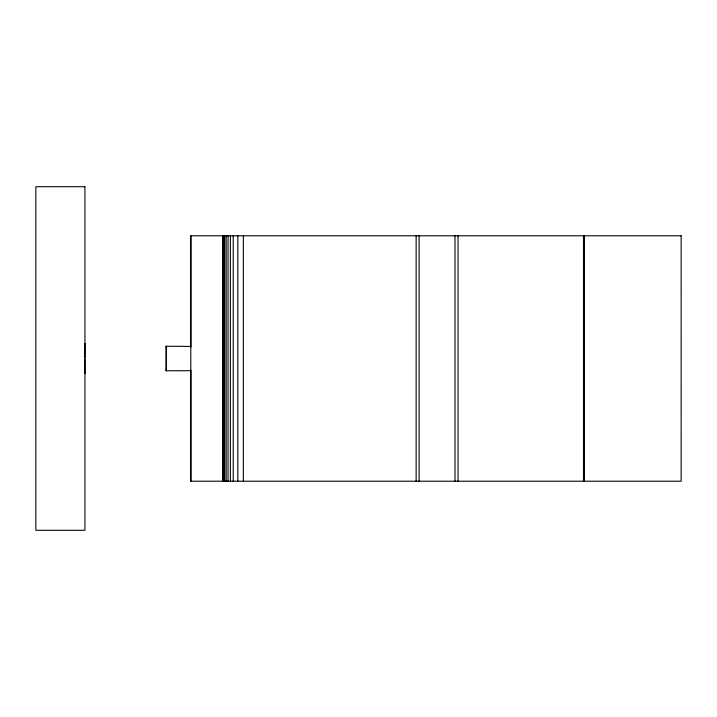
<?xml version="1.0" encoding="UTF-8"?>
<svg xmlns="http://www.w3.org/2000/svg" width="717" height="717" viewBox="0 0 717 717"><rect width="100%" height="100%" fill="white"/><g stroke="black" fill="none" stroke-linecap="round" stroke-linejoin="round"><path stroke-width="1.08" d="M84.938 359.253L84.929 373.458L84.929 372.508M84.929 357.747L84.938 343.542L84.938 344.492M190.785 346.41L166.236 346.23L166.236 370.77L190.785 370.725L190.785 370.017M190.776 346.983L190.776 346.248M166.236 347.369L166.236 346.248L166.236 370.752L166.236 369.631M584.185 235.794L584.185 481.206M583.988 235.794L583.988 481.206M583.495 235.794L583.495 481.206M458.046 235.794L458.046 481.206M454.999 235.794L454.999 481.206M419.087 235.794L419.087 481.206M416.129 235.794L416.129 481.206M243.35 235.794L243.35 481.206M237.829 235.794L237.829 481.206M233.231 235.794L233.231 481.206M230.381 235.794L230.381 481.206M228.051 235.794L228.051 481.206M226.169 235.794L226.169 481.206M224.699 235.794L224.699 481.206M223.632 235.794L223.632 481.206M222.978 235.794L222.978 481.206M222.718 235.794L222.718 481.206M190.874 235.794L190.874 346.23M190.874 370.77L190.874 481.206M84.929 186.716L35.85 186.716L35.85 530.284L84.929 530.284L84.929 186.716M681.15 235.794L190.776 235.794L190.794 481.206L681.15 481.206L681.132 235.794"/></g></svg>
